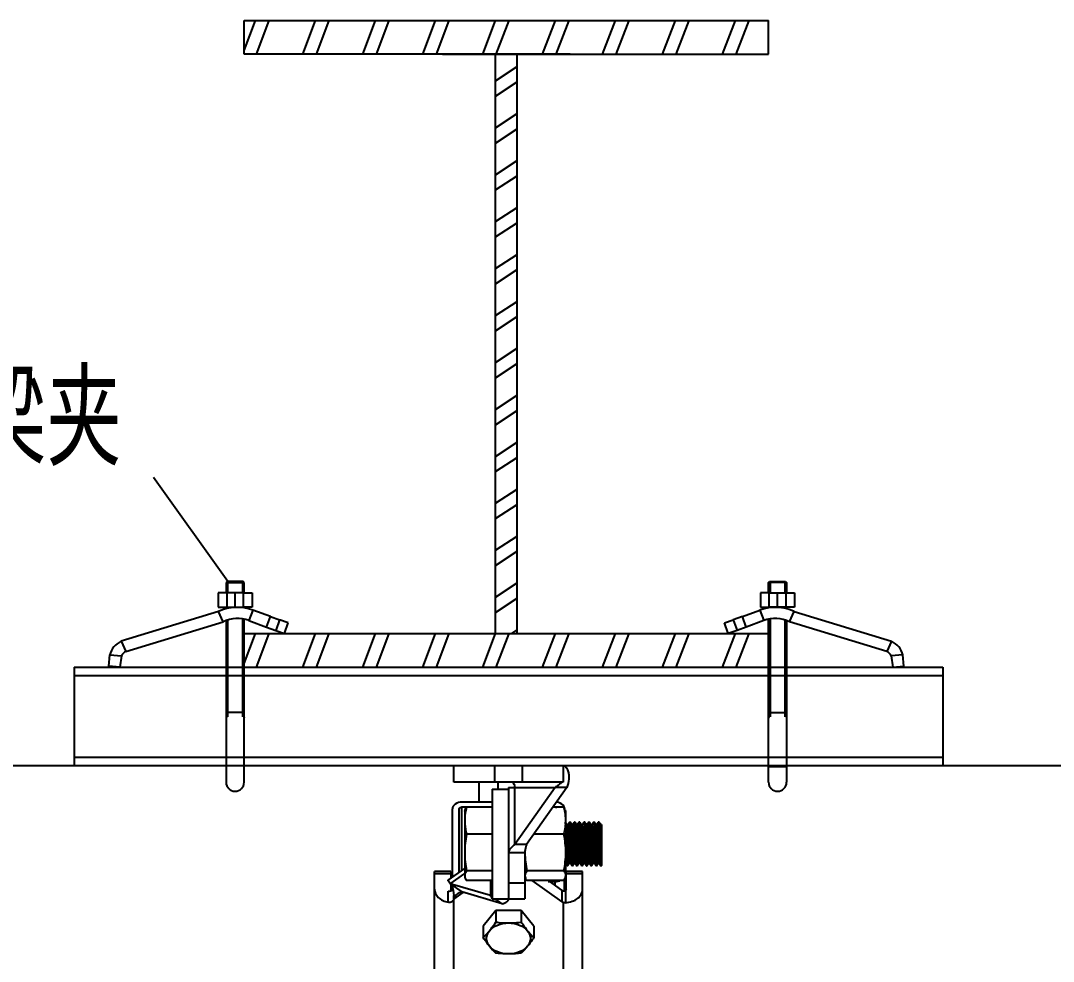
# Model space of a CAD drawing. Extents: x 27938 to 1507990, y 110129 to 923079.
# Drawn here: x 663901 to 668279, y 345770 to 349758 of the extents above; entities that cross this region are included whole.
import ezdxf

# ---------------------------------------------------------------- set-up
doc = ezdxf.new("R2010")
doc.units = 0
doc.header["$LTSCALE"] = 1000
doc.header["$MEASUREMENT"] = 0
for name, color, linetype in [('BZ', 2, 'Continuous'), ('W_DIM', 4, 'Continuous'), ('walraven', 7, 'Continuous')]:
    doc.layers.add(name, color=color, linetype=linetype)
doc.styles.get("Standard").update_dxf_attribs({"font": 'gbenor.shx', "bigfont": 'gbcbig.shx'})
doc.styles.add('wwp100', font='txt.shx', dxfattribs={"width": 0.7, "height": 400, "bigfont": 'hztxt.shx'})
doc.dimstyles.get("Standard").update_dxf_attribs({"dimtxt": 0.18, "dimasz": 0.18, "dimexe": 0.18, "dimexo": 0.0625, "dimgap": 0.09, "dimtad": 0, "dimtih": 1, "dimtoh": 1, "dimdec": 4, "dimzin": 0, "dimdsep": 46, "dimtxsty": 'Standard', "dimcen": 0.09, "dimadec": 0, "dimazin": 0, "dimtfac": 1, "dimtdec": 4, "dimtofl": 0, "dimtmove": 0, "dimatfit": 3, "dimfxl": 1, "dimtolj": 1, "dimtzin": 0, "dimarcsym": 0})

msp = doc.modelspace()

# ---------------------------------------------------------------- linework, layer by layer
for p, q in [((664848.1, 349631.2), (664896.9, 349758)), ((664848.1, 349758), (667071.2, 349758)), ((664848.1, 349615.4), (664848.1, 349758)), ((664899.9, 349615.4), (664954.8, 349758)), ((665096.4, 349615.4), (665151.2, 349758)), ((665154.3, 349615.4), (665209.1, 349758)), ((665350.7, 349615.4), (665405.5, 349758)), ((665408.6, 349615.4), (665463.4, 349758)), ((665605, 349615.4), (665659.8, 349758)), ((665662.9, 349615.4), (665717.7, 349758)), ((665859.3, 349615.4), (665914.1, 349758)), ((665917.2, 349615.4), (665972, 349758)), ((666113.6, 349615.4), (666168.4, 349758)), ((666171.5, 349615.4), (666226.3, 349758)), ((666367.9, 349615.4), (666422.7, 349758)), ((666425.8, 349615.4), (666480.6, 349758)), ((666622.2, 349615.4), (666677, 349758)), ((666680.1, 349615.4), (666734.9, 349758)), ((666876.5, 349615.4), (666931.3, 349758)), ((666934.4, 349615.4), (666989.2, 349758)), ((667071.2, 349615.4), (667071.2, 349758)), ((665914.1, 347159.5), (665914.1, 349615.4)), ((666005.3, 347159.5), (666005.3, 349615.4)), ((665914.1, 349502.8), (666005.3, 349563)), ((665914.1, 349438.2), (666005.3, 349498.4)), ((665914.1, 349303.8), (666005.3, 349364)), ((665914.1, 349239.2), (666005.3, 349299.3)), ((665914.1, 349104.8), (666005.3, 349164.9)), ((665914.1, 349040.1), (666005.3, 349100.3)), ((665914.1, 348905.7), (666005.3, 348965.9)), ((665914.1, 348841.1), (666005.3, 348901.3)), ((665914.1, 348706.7), (666005.3, 348766.9)), ((665914.1, 348642.1), (666005.3, 348702.3)), ((665914.1, 348507.7), (666005.3, 348567.9)), ((665914.1, 348443.1), (666005.3, 348503.2)), ((665914.1, 348308.7), (666005.3, 348368.8)), ((665914.1, 348244), (666005.3, 348304.2)), ((665914.1, 348109.6), (666005.3, 348169.8)), ((665914.1, 348045), (666005.3, 348105.2)), ((665914.1, 347910.6), (666005.3, 347970.8)), ((665914.1, 347846), (666005.3, 347906.2)), ((665914.1, 347711.6), (666005.3, 347771.8)), ((665914.1, 347647), (666005.3, 347707.1)), ((665914.1, 347512.6), (666005.3, 347572.7)), ((665914.1, 347447.9), (666005.3, 347508.1)), ((665914.1, 347313.5), (666005.3, 347373.7)), ((665914.1, 347248.9), (666005.3, 347309.1)), ((664848.1, 347159.5), (667071.2, 347159.5)), ((664848.1, 347032.8), (664896.9, 347159.5)), ((664899.9, 347017), (664954.8, 347159.5)), ((665096.4, 347017), (665151.2, 347159.5)), ((665154.3, 347017), (665209.1, 347159.5)), ((665350.7, 347017), (665405.5, 347159.5)), ((665408.6, 347017), (665463.4, 347159.5)), ((665605, 347017), (665659.8, 347159.5)), ((665662.9, 347017), (665717.7, 347159.5)), ((665859.3, 347017), (665914.1, 347159.5)), ((665917.2, 347017), (665972, 347159.5)), ((665982.3, 347159.5), (666005.3, 347174.7)), ((666113.6, 347017), (666168.4, 347159.5)), ((666171.5, 347017), (666226.3, 347159.5)), ((666367.9, 347017), (666422.7, 347159.5)), ((666425.8, 347017), (666480.6, 347159.5)), ((666622.2, 347017), (666677, 347159.5)), ((666680.1, 347017), (666734.9, 347159.5)), ((666876.5, 347017), (666931.3, 347159.5)), ((666934.4, 347017), (666989.2, 347159.5))]:
    msp.add_line(p, q)
at = {"linetype": 'Continuous'}
for p, q in [((664127.9, 347017), (667809.8, 347017)), ((664127.9, 346981.4), (667809.8, 346981.4)), ((664127.9, 346635.2), (667809.8, 346635.2)), ((664127.9, 346599.6), (667809.8, 346599.6)), ((665736.5, 346529.9), (665736.5, 346599.6)), ((665736.5, 346599.6), (666201.2, 346599.6)), ((665910.8, 346529.9), (665910.8, 346599.6)), ((666026.9, 346599.6), (666026.9, 346529.9)), ((666201.2, 346599.6), (666201.2, 346529.9)), ((666201.2, 346529.9), (665736.5, 346529.9)), ((665842.7, 346529.9), (665842.7, 346444.7)), ((665899.1, 346499.5), (665899.1, 346034.8)), ((665899.1, 346499.5), (665968.8, 346499.5)), ((665923.2, 346529.9), (665923.2, 346499.5)), ((665968.8, 346506.7), (665968.8, 346034.8)), ((665968.8, 346506.7), (666167.2, 346506.7)), ((666167.2, 346506.7), (665996.1, 346264.7)), ((665996.1, 346264.7), (665996.1, 346506.7)), ((666216.4, 346506.7), (666045.3, 346264.7)), ((666216.4, 346506.7), (666167.2, 346506.7)), ((665730.7, 346126.1), (665730.7, 346416)), ((665759.7, 346146.7), (665759.7, 346416)), ((665899.1, 346444.7), (665771.3, 346444.7)), ((665771.3, 346154.9), (665771.3, 346424.2)), ((665771.3, 346424.2), (665899.1, 346424.2)), ((665783, 346406.6), (665784.8, 346411.7)), ((665783, 346406.6), (665783, 346127.8)), ((665899.1, 346422.6), (665790.8, 346422.6)), ((666202.6, 346422.6), (666157, 346422.6)), ((666158.1, 346424.2), (666166.3, 346424.2)), ((666166.3, 346422.6), (666166.3, 346424.2)), ((666208.6, 346411.7), (666210.5, 346406.6)), ((666210.5, 346406.6), (666210.5, 346127.8)), ((666216.4, 346349.1), (666210.5, 346359.4)), ((666216.5, 346348.9), (666216.4, 346349.1)), ((666221.4, 346349.1), (666216.4, 346349.1)), ((666216.7, 346348.5), (666216.5, 346348.9)), ((666227.6, 346359.9), (666221.3, 346349.1)), ((666227.6, 346359.9), (666227.8, 346360.1)), ((666230.3, 346360.1), (666227.8, 346360.1)), ((666230.5, 346359.9), (666230.3, 346360.1)), ((666236.7, 346349.1), (666230.5, 346359.9)), ((666236.9, 346348.9), (666236.7, 346349.1)), ((666241.7, 346349.1), (666236.7, 346349.1)), ((666247.9, 346359.9), (666241.6, 346349.1)), ((666247.9, 346359.9), (666248.1, 346360.1)), ((666250.6, 346360.1), (666248.1, 346360.1)), ((666250.8, 346359.9), (666250.6, 346360.1)), ((666257.1, 346349.1), (666250.8, 346359.9)), ((666257.2, 346348.9), (666257.1, 346349.1)), ((666262, 346349.1), (666257.1, 346349.1)), ((666268.2, 346359.9), (666262, 346349.1)), ((666268.2, 346359.9), (666268.4, 346360.1)), ((666271, 346360.1), (666268.4, 346360.1)), ((666271.1, 346359.9), (666271, 346360.1)), ((666277.4, 346349.1), (666271.1, 346359.9)), ((666277.5, 346348.9), (666277.4, 346349.1)), ((666282.4, 346349.1), (666277.4, 346349.1)), ((666277.6, 346348.7), (666277.5, 346348.9)), ((666288.6, 346359.9), (666282.3, 346349.1)), ((666288.6, 346359.9), (666288.7, 346360.1)), ((666291.3, 346360.1), (666288.7, 346360.1)), ((666291.5, 346359.9), (666291.3, 346360.1)), ((666297.7, 346349.1), (666291.5, 346359.9)), ((666297.8, 346348.9), (666297.7, 346349.1)), ((666302.7, 346349.1), (666297.7, 346349.1)), ((666308.9, 346359.9), (666302.6, 346349.1)), ((666308.9, 346359.9), (666309.1, 346360.1)), ((666311.6, 346360.1), (666309.1, 346360.1)), ((666311.8, 346359.9), (666311.6, 346360.1)), ((666318.1, 346349.1), (666311.8, 346359.9)), ((666318.2, 346348.9), (666318.1, 346349.1)), ((666323, 346349.1), (666318.1, 346349.1)), ((666329.2, 346359.9), (666322.9, 346349.1)), ((666329.2, 346359.9), (666329.4, 346360.1)), ((666331.9, 346360.1), (666329.4, 346360.1)), ((666332.1, 346359.9), (666331.9, 346360.1)), ((666338.4, 346349.1), (666332.1, 346359.9)), ((666338.5, 346348.9), (666338.4, 346349.1)), ((666343.4, 346349.1), (666338.4, 346349.1)), ((666349.5, 346359.9), (666343.3, 346349.1)), ((666349.7, 346360.1), (666349.5, 346359.9)), ((666352.3, 346360.1), (666349.7, 346360.1)), ((666352.3, 346360.1), (666352.5, 346359.9)), ((666358.7, 346349.1), (666352.5, 346359.9)), ((666352.5, 346359.9), (666352.5, 346359.8)), ((666358.8, 346348.9), (666358.7, 346349.1)), ((666363.7, 346349.1), (666358.7, 346349.1)), ((666363.8, 346349.4), (666363.6, 346349.1)), ((666363.8, 346349), (666363.7, 346349.1)), ((666363.8, 346349.4), (666363.8, 346176.4)), ((665899.1, 346308.8), (665790.8, 346308.8)), ((666202.6, 346308.8), (666076.5, 346308.8)), ((666045.3, 346264.7), (665996.1, 346264.7)), ((666038.5, 346229), (665968.8, 346229)), ((666038.5, 346229), (666038.5, 346034.8)), ((666333, 346185.5), (666332.4, 346188)), ((665655.2, 345582.3), (665655.2, 346151)), ((665724.9, 346151), (665655.2, 346151)), ((665713.5, 346114), (665783, 346163.1)), ((665724.9, 346151), (665724.9, 346122)), ((665899.1, 346153.3), (665790.8, 346153.3)), ((666202.6, 346153.3), (666046.4, 346153.3)), ((666210.5, 346185.3), (666211.1, 346185.3)), ((666211, 346185.5), (666211.1, 346185.3)), ((666211.1, 346185.3), (666217.4, 346174.4)), ((666212.8, 346075.1), (666212.8, 346151)), ((666282.5, 346151), (666212.8, 346151)), ((666217.4, 346174.4), (666217.6, 346174.2)), ((666220.1, 346174.2), (666217.6, 346174.2)), ((666220.3, 346174.4), (666220.1, 346174.2)), ((666220.3, 346174.4), (666226.6, 346185.2)), ((666226.5, 346185.3), (666231.4, 346185.3)), ((666231.3, 346185.5), (666231.2, 346185.7)), ((666231.3, 346185.5), (666231.4, 346185.3)), ((666231.4, 346185.3), (666237.7, 346174.4)), ((666237.7, 346174.4), (666237.9, 346174.2)), ((666240.5, 346174.2), (666237.9, 346174.2)), ((666240.7, 346174.4), (666240.5, 346174.2)), ((666240.7, 346174.4), (666246.9, 346185.2)), ((666246.8, 346185.3), (666251.8, 346185.3)), ((666251.7, 346185.5), (666251.8, 346185.3)), ((666251.8, 346185.3), (666258.1, 346174.4)), ((666258.1, 346174.4), (666258.3, 346174.2)), ((666260.8, 346174.2), (666258.3, 346174.2)), ((666261, 346174.4), (666260.8, 346174.2)), ((666261, 346174.4), (666267.2, 346185.2)), ((666267.1, 346185.3), (666272.1, 346185.3)), ((666272, 346185.5), (666272.1, 346185.3)), ((666272.1, 346185.3), (666278.4, 346174.4)), ((666278.4, 346174.4), (666278.6, 346174.2)), ((666281.1, 346174.2), (666278.6, 346174.2)), ((666281.3, 346174.4), (666281.1, 346174.2)), ((666281.3, 346174.4), (666287.5, 346185.2)), ((666282.5, 345582.3), (666282.5, 346151)), ((666287.5, 346185.3), (666292.4, 346185.3)), ((666292.3, 346185.5), (666292.4, 346185.3)), ((666292.4, 346185.3), (666298.7, 346174.4)), ((666298.7, 346174.4), (666298.9, 346174.2)), ((666301.4, 346174.2), (666298.9, 346174.2)), ((666301.6, 346174.4), (666301.4, 346174.2)), ((666301.6, 346174.4), (666307.9, 346185.2)), ((666307.8, 346185.3), (666312.8, 346185.3)), ((666312.6, 346185.5), (666312.8, 346185.3)), ((666312.8, 346185.3), (666319, 346174.4)), ((666319, 346174.4), (666319.2, 346174.2)), ((666321.8, 346174.2), (666319.2, 346174.2)), ((666322, 346174.4), (666321.8, 346174.2)), ((666322, 346174.4), (666328.2, 346185.2)), ((666328.1, 346185.3), (666333.1, 346185.3)), ((666333, 346185.5), (666333.1, 346185.3)), ((666333.1, 346185.3), (666339.4, 346174.4)), ((666339.4, 346174.4), (666339.6, 346174.2)), ((666342.1, 346174.2), (666339.6, 346174.2)), ((666342.3, 346174.4), (666342.1, 346174.2)), ((666342.3, 346174.4), (666348.5, 346185.2)), ((666348.4, 346185.3), (666353.4, 346185.3)), ((666353.3, 346185.5), (666353.4, 346185.3)), ((666353.4, 346185.3), (666359.7, 346174.4)), ((666362.4, 346174.2), (666359.9, 346174.2)), ((666362.4, 346174.2), (666362.6, 346174.4)), ((666362.6, 346174.4), (666363.8, 346176.4)), ((665724.9, 346140.8), (665655.2, 346140.8)), ((665721.2, 346098.6), (665783, 346142.2)), ((665721.2, 346098.6), (665770.5, 346063.7)), ((665892.3, 346048.4), (665721.2, 346098.6)), ((665783, 346127.8), (665784.8, 346122.6)), ((665899.1, 346111.7), (665790.8, 346111.7)), ((665892.3, 346111.7), (665892.3, 346048.4)), ((665968.8, 346102.9), (666038.5, 346102.9)), ((666038.5, 346127.8), (666040.4, 346122.6)), ((666202.6, 346111.7), (666046.4, 346111.7)), ((666068.1, 346111.7), (666194.3, 346022.4)), ((666137.3, 346108), (666166.3, 346108)), ((666194.3, 346071.7), (666137.8, 346111.7)), ((666166.3, 346091.5), (666166.3, 346108)), ((666206.9, 346068.4), (666206.9, 346119)), ((666208.6, 346122.6), (666210.5, 346127.8)), ((666282.5, 346140.8), (666212.8, 346140.8)), ((665713.3, 346020), (665713.3, 346066.9)), ((665724.9, 346096), (665724.9, 346075.1)), ((665730.7, 346072.6), (665730.7, 346082.8)), ((665730.7, 346082.6), (665733.9, 346071.1)), ((665736.5, 346032.9), (665777.3, 346061.7)), ((665941.6, 346013.6), (665770.5, 346063.7)), ((666194.3, 346071.7), (666194.3, 346022.4)), ((666210.8, 346070.5), (666210.8, 346018)), ((665736.5, 345524.8), (665736.5, 346048.6)), ((665899.1, 346034.8), (666038.5, 346034.8)), ((665941.6, 346013.6), (665911.6, 346034.8)), ((666201.1, 346019.1), (666201.1, 345524.8)), ((665915.2, 345984.8), (665861.5, 345919.1)), ((665915.2, 345984.8), (665915.2, 345935.9)), ((666022.5, 345984.8), (665915.2, 345984.8)), ((666022.5, 345984.8), (666022.5, 345935.9)), ((666076.1, 345919.1), (666022.5, 345984.8)), ((665861.5, 345919.1), (665861.5, 345870.2)), ((666076.1, 345919.1), (666076.1, 345870.2))]:
    msp.add_line(p, q, dxfattribs=at)
at = {"color": 7}
for p, q in [((664127.9, 347017), (664127.9, 346599.6)), ((664848.1, 347017), (667071.2, 347017)), ((667809.8, 347017), (667809.8, 346599.6))]:
    msp.add_line(p, q, dxfattribs=at)
at = {"linetype": 'Continuous'}
for points in [[(665725.5, 346095.6), (665727.2, 346091.9), (665730.7, 346082.6)], [(665733.9, 346071.1), (665736, 346058), (665736.5, 346048.6)]]:
    msp.add_lwpolyline(points, dxfattribs=at)
for centre, radius, start, end in [((666184.8, 346415.6), 22.2, 17.8947, 22.1691), ((665808.1, 346163.4), 108.4, 215.5714, 216.7651), ((665715.3, 346092.8), 25.6, 292.244, 297.8329), ((665716, 346091.4), 24, 297.8753, 299.7704), ((665628.9, 346111.1), 334.9, 313.9914, 320.7735), ((666147.8, 346045.4), 334.9, 219.2265, 226.0086)]:
    msp.add_arc(centre, radius, start, end, dxfattribs=at)
for points, knots in [([(666201.2, 346599.6), (666212.7, 346599.6), (666222.4, 346578.3), (666224.6, 346557.9), (666224.3, 346535.3), (666220.4, 346518.1), (666216.4, 346506.7)], [0, 0, 0, 0, 0.34128, 0.481725, 0.640517, 1, 1, 1, 1]), ([(665996.1, 346506.7), (665996.1, 346512.4), (665993.9, 346523), (665984.1, 346529.9), (665979.6, 346529.9)], [0, 0, 0, 0, 0.55976, 1, 1, 1, 1]), ([(666182.1, 346518.5), (666181, 346517.6), (666176.1, 346513.5), (666171.1, 346509.5), (666167.2, 346506.7)], [0, 0, 0, 0, 0.226541, 1, 1, 1, 1]), ([(666201.2, 346529.9), (666198.2, 346529.9), (666191, 346526.4), (666185.5, 346521.4), (666182.1, 346518.5)], [0, 0, 0, 0, 0.400704, 1, 1, 1, 1]), ([(665771.3, 346444.7), (665761.4, 346444.7), (665742.8, 346440.9), (665730.7, 346423.8), (665730.7, 346416)], [0, 0, 0, 0, 0.559767, 1, 1, 1, 1]), ([(665790.8, 346422.6), (665789.6, 346418), (665785.3, 346399.3), (665783, 346380.1), (665783, 346365.7)], [0, 0, 0, 0, 0.252048, 1, 1, 1, 1]), ([(665784.8, 346411.5), (665785.1, 346412.4), (665786.8, 346416.4), (665789, 346420), (665790.8, 346422.6)], [0, 0, 0, 0, 0.238306, 1, 1, 1, 1]), ([(666205.4, 346423.9), (666204.2, 346426.7), (666196.8, 346438), (666182.7, 346443.3), (666172.4, 346444.4)], [0, 0, 0, 0, 0.221061, 1, 1, 1, 1]), ([(666208.7, 346411.5), (666208.3, 346412.4), (666206.7, 346416.4), (666204.5, 346420), (666202.6, 346422.6)], [0, 0, 0, 0, 0.238306, 1, 1, 1, 1]), ([(666202.6, 346422.6), (666205, 346413.3), (666209, 346394.5), (666210.5, 346375.3), (666210.5, 346365.7)], [0, 0, 0, 0, 0.502209, 1, 1, 1, 1]), ([(666206.9, 346416), (666206.9, 346417.1), (666206.8, 346419.2), (666206.3, 346421.4), (666205.9, 346422.4)], [0, 0, 0, 0, 0.496614, 1, 1, 1, 1]), ([(665783, 346365.7), (665783, 346361), (665783.7, 346341.8), (665787.2, 346322.8), (665790.8, 346308.8)], [0, 0, 0, 0, 0.248826, 1, 1, 1, 1]), ([(666210.5, 346365.7), (666210.5, 346356.2), (666209, 346337), (666205, 346318.2), (666202.6, 346308.8)], [0, 0, 0, 0, 0.497791, 1, 1, 1, 1]), ([(666217.6, 346201.5), (666216.9, 346216.2), (666216, 346239.4), (666214.9, 346271), (666214.1, 346295.5), (666213.2, 346317.9), (666212.4, 346336.4), (666211.6, 346348.8), (666211, 346355.7), (666210.7, 346358.1), (666210.5, 346359.1)], [0, 0, 0, 0, 0.280313, 0.441626, 0.601058, 0.746568, 0.867171, 0.953784, 0.982215, 1, 1, 1, 1]), ([(666210.5, 346322.5), (666210.9, 346312.7), (666212.4, 346272.3), (666213.6, 346232), (666215.1, 346201.5)], [0, 0, 0, 0, 0.243471, 1, 1, 1, 1]), ([(666226.5, 346185.3), (666226.3, 346185.3), (666226, 346185.9), (666225.8, 346186.9), (666225.5, 346188.8), (666225.2, 346191.3), (666224.9, 346194.5), (666224.5, 346200), (666224, 346208.3), (666223.4, 346219.8), (666222.8, 346233), (666222.2, 346247.4), (666221.6, 346262.5), (666221, 346277.7), (666220.4, 346292.6), (666219.8, 346306.6), (666219.2, 346319.2), (666218.6, 346329.9), (666218, 346338.4), (666217.4, 346344.3), (666217, 346347.5), (666216.7, 346348.5)], [0, 0, 0, 0, 0.002911, 0.009851, 0.021077, 0.036552, 0.056152, 0.079719, 0.137881, 0.208992, 0.29053, 0.379595, 0.473019, 0.567477, 0.659607, 0.74613, 0.82397, 0.89036, 0.94295, 0.979899, 1, 1, 1, 1]), ([(666231.2, 346185.7), (666230.9, 346186.6), (666230.5, 346189.7), (666229.9, 346195.4), (666229.3, 346203.8), (666228.7, 346214.4), (666228.1, 346227), (666227.5, 346241), (666226.9, 346255.9), (666226.3, 346271.2), (666225.7, 346286.4), (666225.1, 346300.9), (666224.5, 346314.2), (666223.9, 346325.8), (666223.4, 346334.2), (666223, 346339.8), (666222.7, 346343), (666222.4, 346345.5), (666222.1, 346347.4), (666221.8, 346348.4), (666221.6, 346349.1), (666221.4, 346349.1)], [0, 0, 0, 0, 0.018814, 0.054691, 0.106467, 0.172314, 0.249877, 0.336373, 0.428694, 0.52352, 0.617441, 0.707082, 0.789219, 0.860904, 0.919566, 0.943342, 0.96312, 0.978736, 0.990065, 0.997067, 1, 1, 1, 1]), ([(666227.8, 346360.1), (666227.9, 346360.1), (666228.1, 346359.7), (666228.3, 346359), (666228.5, 346357.7), (666228.9, 346355), (666229.3, 346350.6), (666229.7, 346343.9), (666230.2, 346335.5), (666230.6, 346325.7), (666231.1, 346314.6), (666231.8, 346298), (666232.5, 346276), (666233.5, 346249.6), (666234.4, 346224.6), (666235, 346208.8), (666235.4, 346201.5)], [0, 0, 0, 0, 0.00218, 0.007156, 0.015174, 0.026244, 0.057342, 0.099842, 0.152844, 0.215209, 0.285592, 0.362474, 0.528996, 0.700446, 0.862075, 1, 1, 1, 1]), ([(666237.9, 346201.5), (666237.6, 346208.5), (666236.9, 346223.9), (666236, 346248.2), (666235.1, 346274), (666234.3, 346299.2), (666233.5, 346318.9), (666232.8, 346332.9), (666232.4, 346341.5), (666231.9, 346348.5), (666231.5, 346354), (666231, 346357.5), (666230.8, 346359.4), (666230.5, 346359.9)], [0, 0, 0, 0, 0.134252, 0.291372, 0.458537, 0.622096, 0.768683, 0.831794, 0.886343, 0.931217, 0.965509, 0.98855, 1, 1, 1, 1]), ([(666246.8, 346185.3), (666246.6, 346185.3), (666246.4, 346185.9), (666246.1, 346187), (666245.8, 346188.9), (666245.5, 346191.5), (666245.2, 346194.8), (666244.8, 346200.4), (666244.3, 346209), (666243.7, 346220.8), (666243, 346234.3), (666242.4, 346249), (666241.8, 346264.4), (666241.2, 346279.9), (666240.6, 346294.9), (666240, 346308.9), (666239.4, 346321.3), (666238.8, 346331.8), (666238.2, 346339.9), (666237.7, 346345), (666237.2, 346347.7), (666237, 346348.6), (666236.9, 346348.9)], [0, 0, 0, 0, 0.002979, 0.01011, 0.021658, 0.037569, 0.057721, 0.081935, 0.141647, 0.214533, 0.297928, 0.388772, 0.483731, 0.57932, 0.672029, 0.758454, 0.835426, 0.900125, 0.95019, 0.983823, 0.99411, 1, 1, 1, 1]), ([(666251.7, 346185.5), (666251.5, 346185.7), (666251.3, 346186.6), (666250.8, 346189.3), (666250.3, 346194.4), (666249.7, 346202.5), (666249.1, 346213), (666248.5, 346225.4), (666247.9, 346239.4), (666247.3, 346254.4), (666246.7, 346269.9), (666246.1, 346285.3), (666245.5, 346300), (666244.9, 346313.5), (666244.3, 346325.3), (666243.7, 346333.9), (666243.3, 346339.6), (666243, 346342.9), (666242.7, 346345.4), (666242.4, 346347.4), (666242.2, 346348.4), (666241.9, 346349.1), (666241.7, 346349.1)], [0, 0, 0, 0, 0.005873, 0.016149, 0.049758, 0.099805, 0.164491, 0.241456, 0.327881, 0.420594, 0.516191, 0.611162, 0.702019, 0.785427, 0.858327, 0.918049, 0.942268, 0.962424, 0.978339, 0.989888, 0.997021, 1, 1, 1, 1]), ([(666248.1, 346360.1), (666248.2, 346360.1), (666248.4, 346359.7), (666248.6, 346359), (666248.8, 346357.7), (666249.2, 346355.1), (666249.6, 346350.6), (666250, 346343.9), (666250.5, 346335.5), (666251, 346325.7), (666251.4, 346314.6), (666252.1, 346298), (666252.9, 346276), (666253.8, 346249.6), (666254.7, 346224.6), (666255.4, 346208.8), (666255.7, 346201.5)], [0, 0, 0, 0, 0.002174, 0.007143, 0.015154, 0.026218, 0.057307, 0.099799, 0.152794, 0.215155, 0.285537, 0.362422, 0.52895, 0.70041, 0.86206, 1, 1, 1, 1]), ([(666258.2, 346201.5), (666257.9, 346208.5), (666257.3, 346223.9), (666256.4, 346248.2), (666255.5, 346274), (666254.6, 346299.2), (666253.8, 346318.9), (666253.2, 346332.9), (666252.7, 346341.5), (666252.3, 346348.5), (666251.9, 346354), (666251.4, 346357.5), (666251.1, 346359.4), (666250.8, 346359.9)], [0, 0, 0, 0, 0.134248, 0.291362, 0.458527, 0.622086, 0.768676, 0.831791, 0.886342, 0.931217, 0.965509, 0.988549, 1, 1, 1, 1]), ([(666267.1, 346185.3), (666267, 346185.3), (666266.7, 346185.9), (666266.5, 346187), (666266.1, 346188.9), (666265.9, 346191.5), (666265.5, 346194.8), (666265.1, 346200.4), (666264.6, 346209), (666264, 346220.8), (666263.4, 346234.3), (666262.8, 346249), (666262.2, 346264.4), (666261.5, 346279.9), (666260.9, 346294.9), (666260.3, 346308.9), (666259.7, 346321.3), (666259.1, 346331.8), (666258.5, 346339.9), (666258, 346345), (666257.6, 346347.7), (666257.3, 346348.6), (666257.2, 346348.9)], [0, 0, 0, 0, 0.002978, 0.01011, 0.021657, 0.037569, 0.057721, 0.081935, 0.141646, 0.214533, 0.297927, 0.388772, 0.483732, 0.579321, 0.67203, 0.758455, 0.835427, 0.900125, 0.95019, 0.983823, 0.994113, 1, 1, 1, 1]), ([(666272, 346185.5), (666271.8, 346185.7), (666271.6, 346186.6), (666271.1, 346189.3), (666270.6, 346194.4), (666270, 346202.5), (666269.5, 346213), (666268.8, 346225.4), (666268.2, 346239.4), (666267.6, 346254.4), (666267, 346269.9), (666266.4, 346285.3), (666265.8, 346300), (666265.2, 346313.5), (666264.6, 346325.3), (666264.1, 346333.9), (666263.6, 346339.6), (666263.3, 346342.9), (666263, 346345.4), (666262.7, 346347.4), (666262.5, 346348.4), (666262.2, 346349.1), (666262, 346349.1)], [0, 0, 0, 0, 0.005876, 0.016149, 0.049759, 0.099805, 0.164492, 0.241457, 0.327882, 0.420595, 0.516191, 0.611162, 0.702019, 0.785427, 0.858326, 0.918049, 0.942268, 0.962424, 0.978338, 0.989888, 0.99702, 1, 1, 1, 1]), ([(666268.4, 346360.1), (666268.5, 346360.1), (666268.8, 346359.7), (666268.9, 346359), (666269.2, 346357.7), (666269.5, 346355.1), (666269.9, 346350.6), (666270.4, 346343.9), (666270.8, 346335.5), (666271.3, 346325.7), (666271.8, 346314.6), (666272.4, 346298), (666273.2, 346276), (666274.1, 346249.6), (666275, 346224.6), (666275.7, 346208.8), (666276, 346201.5)], [0, 0, 0, 0, 0.002175, 0.007145, 0.015158, 0.026223, 0.057313, 0.099807, 0.152805, 0.215171, 0.285555, 0.36244, 0.528965, 0.700426, 0.862068, 1, 1, 1, 1]), ([(666278.6, 346201.5), (666278.2, 346208.5), (666277.6, 346223.9), (666276.7, 346248.2), (666275.8, 346274), (666274.9, 346299.2), (666274.1, 346318.9), (666273.5, 346332.9), (666273.1, 346341.5), (666272.6, 346348.5), (666272.2, 346354), (666271.7, 346357.5), (666271.5, 346359.4), (666271.1, 346359.9)], [0, 0, 0, 0, 0.134249, 0.291369, 0.458531, 0.622086, 0.768675, 0.831789, 0.886339, 0.931214, 0.965507, 0.988549, 1, 1, 1, 1]), ([(666287.5, 346185.3), (666287.3, 346185.3), (666287, 346185.9), (666286.8, 346186.9), (666286.5, 346188.8), (666286.2, 346191.4), (666285.9, 346194.6), (666285.5, 346200.2), (666284.9, 346208.6), (666284.3, 346220.2), (666283.7, 346233.5), (666283.1, 346248.1), (666282.5, 346263.3), (666281.9, 346278.7), (666281.3, 346293.6), (666280.7, 346307.6), (666280.1, 346320.1), (666279.5, 346330.7), (666279, 346339.1), (666278.3, 346344.8), (666278, 346347.8), (666277.6, 346348.7)], [0, 0, 0, 0, 0.00294, 0.009963, 0.021326, 0.036989, 0.056826, 0.080671, 0.139499, 0.211374, 0.29371, 0.383542, 0.477628, 0.572576, 0.664959, 0.751445, 0.828916, 0.894583, 0.946089, 0.981611, 1, 1, 1, 1]), ([(666292.1, 346185.9), (666291.8, 346186.9), (666291.4, 346190.1), (666290.8, 346196.1), (666290.3, 346204.6), (666289.7, 346215.4), (666289.1, 346228), (666288.5, 346241.9), (666287.9, 346256.8), (666287.3, 346272.1), (666286.7, 346287.1), (666286.1, 346301.5), (666285.5, 346314.6), (666284.9, 346326.1), (666284.4, 346334.4), (666283.9, 346339.9), (666283.6, 346343.1), (666283.3, 346345.5), (666283, 346347.4), (666282.8, 346348.4), (666282.5, 346349.1), (666282.4, 346349.1)], [0, 0, 0, 0, 0.020522, 0.05782, 0.110674, 0.177241, 0.25517, 0.341702, 0.433769, 0.528107, 0.621369, 0.710247, 0.791589, 0.862513, 0.920514, 0.944012, 0.963555, 0.978984, 0.990176, 0.997096, 1, 1, 1, 1]), ([(666288.7, 346360.1), (666288.9, 346360.1), (666289.1, 346359.7), (666289.3, 346359), (666289.5, 346357.7), (666289.8, 346355), (666290.2, 346350.6), (666290.7, 346343.9), (666291.2, 346335.5), (666291.6, 346325.7), (666292.1, 346314.6), (666292.7, 346298), (666293.5, 346276), (666294.4, 346249.6), (666295.3, 346224.6), (666296, 346208.8), (666296.4, 346201.5)], [0, 0, 0, 0, 0.002179, 0.007154, 0.015171, 0.02624, 0.057337, 0.099835, 0.152836, 0.215199, 0.285581, 0.362463, 0.528986, 0.700438, 0.862072, 1, 1, 1, 1]), ([(666298.9, 346201.5), (666298.6, 346208.5), (666297.9, 346223.9), (666297, 346248.2), (666296.1, 346274), (666295.2, 346299.2), (666294.5, 346318.9), (666293.8, 346332.9), (666293.4, 346341.5), (666292.9, 346348.5), (666292.5, 346354), (666292, 346357.5), (666291.8, 346359.4), (666291.5, 346359.9)], [0, 0, 0, 0, 0.134251, 0.29137, 0.458536, 0.622096, 0.768683, 0.831794, 0.886344, 0.931218, 0.96551, 0.98855, 1, 1, 1, 1]), ([(666307.8, 346185.3), (666307.6, 346185.3), (666307.3, 346185.9), (666307.1, 346187), (666306.8, 346188.9), (666306.5, 346191.5), (666306.2, 346194.8), (666305.8, 346200.4), (666305.2, 346209), (666304.6, 346220.8), (666304, 346234.3), (666303.4, 346249), (666302.8, 346264.4), (666302.2, 346279.9), (666301.6, 346294.9), (666301, 346308.9), (666300.4, 346321.3), (666299.8, 346331.8), (666299.2, 346339.9), (666298.7, 346345), (666298.2, 346347.7), (666298, 346348.6), (666297.8, 346348.9)], [0, 0, 0, 0, 0.002979, 0.01011, 0.021658, 0.037569, 0.057721, 0.081935, 0.141647, 0.214533, 0.297928, 0.388772, 0.483732, 0.57932, 0.672029, 0.758455, 0.835426, 0.900125, 0.95019, 0.983823, 0.994111, 1, 1, 1, 1]), ([(666312.6, 346185.5), (666312.5, 346185.7), (666312.3, 346186.6), (666311.8, 346189.3), (666311.3, 346194.4), (666310.7, 346202.5), (666310.1, 346213), (666309.5, 346225.4), (666308.9, 346239.4), (666308.3, 346254.4), (666307.7, 346269.9), (666307.1, 346285.3), (666306.5, 346300), (666305.9, 346313.5), (666305.2, 346325.3), (666304.7, 346333.9), (666304.3, 346339.6), (666304, 346342.9), (666303.7, 346345.4), (666303.4, 346347.4), (666303.1, 346348.4), (666302.9, 346349.1), (666302.7, 346349.1)], [0, 0, 0, 0, 0.005874, 0.016149, 0.049759, 0.099805, 0.164491, 0.241457, 0.327881, 0.420594, 0.516191, 0.611162, 0.702019, 0.785427, 0.858327, 0.918049, 0.942268, 0.962424, 0.978338, 0.989888, 0.997021, 1, 1, 1, 1]), ([(666309.1, 346360.1), (666309.2, 346360.1), (666309.4, 346359.7), (666309.6, 346359), (666309.8, 346357.7), (666310.2, 346355.1), (666310.6, 346350.6), (666311, 346343.9), (666311.5, 346335.5), (666312, 346325.7), (666312.4, 346314.6), (666313.1, 346298), (666313.9, 346276), (666314.8, 346249.6), (666315.7, 346224.6), (666316.3, 346208.8), (666316.7, 346201.5)], [0, 0, 0, 0, 0.002173, 0.00714, 0.01515, 0.026213, 0.0573, 0.09979, 0.152784, 0.215145, 0.285528, 0.362414, 0.528942, 0.700406, 0.862059, 1, 1, 1, 1]), ([(666319.2, 346201.5), (666318.9, 346208.5), (666318.2, 346223.9), (666317.3, 346248.2), (666316.5, 346274), (666315.6, 346299.2), (666314.8, 346318.9), (666314.2, 346332.9), (666313.7, 346341.5), (666313.2, 346348.5), (666312.8, 346354), (666312.3, 346357.5), (666312.1, 346359.4), (666311.8, 346359.9)], [0, 0, 0, 0, 0.134247, 0.291362, 0.458526, 0.622082, 0.768672, 0.831787, 0.88634, 0.931215, 0.965508, 0.988549, 1, 1, 1, 1]), ([(666327.3, 346188), (666326.7, 346191.9), (666325.9, 346202.7), (666324.9, 346222.2), (666323.8, 346247.1), (666322.7, 346274.5), (666321.8, 346297.4), (666321.1, 346314.4), (666320.5, 346325.2), (666320, 346334.2), (666319.4, 346341.1), (666319, 346345.6), (666318.5, 346347.9), (666318.3, 346348.6), (666318.2, 346348.9)], [0, 0, 0, 0, 0.074943, 0.200842, 0.362373, 0.539776, 0.711331, 0.788253, 0.85604, 0.912609, 0.95623, 0.985597, 0.994677, 1, 1, 1, 1]), ([(666332.4, 346188), (666331.7, 346192.1), (666331, 346203.2), (666329.9, 346223.4), (666328.8, 346249.1), (666327.9, 346272.7), (666327.1, 346291.8), (666326.6, 346305.2), (666326, 346317.4), (666325.4, 346328), (666324.9, 346336.6), (666324.4, 346342.4), (666324, 346345.9), (666323.7, 346347.6), (666323.4, 346348.5), (666323.2, 346349.1), (666323, 346349.1)], [0, 0, 0, 0, 0.077318, 0.207666, 0.3744, 0.556123, 0.645307, 0.729501, 0.805982, 0.872279, 0.926255, 0.966184, 0.980475, 0.990844, 0.997262, 1, 1, 1, 1]), ([(666329.4, 346360.1), (666329.5, 346360.1), (666329.7, 346359.7), (666329.9, 346359), (666330.2, 346357.7), (666330.5, 346355.1), (666330.9, 346350.6), (666331.4, 346343.9), (666331.8, 346335.5), (666332.3, 346325.7), (666332.8, 346314.6), (666333.4, 346298), (666334.2, 346276), (666335.1, 346249.6), (666336, 346224.6), (666336.7, 346208.8), (666337, 346201.5)], [0, 0, 0, 0, 0.002177, 0.007149, 0.015163, 0.02623, 0.057323, 0.099818, 0.152818, 0.215183, 0.285568, 0.362452, 0.528976, 0.700434, 0.862071, 1, 1, 1, 1]), ([(666339.6, 346201.5), (666339.2, 346208.5), (666338.6, 346223.9), (666337.7, 346248.2), (666336.8, 346274), (666335.9, 346299.2), (666335.1, 346318.9), (666334.5, 346332.9), (666334, 346341.5), (666333.6, 346348.5), (666333.2, 346354), (666332.7, 346357.5), (666332.4, 346359.4), (666332.1, 346359.9)], [0, 0, 0, 0, 0.134252, 0.291372, 0.458534, 0.62209, 0.768678, 0.831791, 0.88634, 0.931215, 0.965508, 0.988549, 1, 1, 1, 1]), ([(666348.4, 346185.3), (666348.3, 346185.3), (666348, 346185.9), (666347.8, 346187), (666347.5, 346188.9), (666347.2, 346191.5), (666346.9, 346194.8), (666346.4, 346200.4), (666345.9, 346209), (666345.3, 346220.8), (666344.7, 346234.3), (666344.1, 346249), (666343.5, 346264.4), (666342.9, 346279.9), (666342.2, 346294.9), (666341.6, 346308.9), (666341, 346321.3), (666340.4, 346331.8), (666339.8, 346339.9), (666339.4, 346345), (666338.9, 346347.7), (666338.7, 346348.6), (666338.5, 346348.9)], [0, 0, 0, 0, 0.002979, 0.01011, 0.021658, 0.037569, 0.057721, 0.081935, 0.141647, 0.214533, 0.297928, 0.388772, 0.483731, 0.57932, 0.672029, 0.758454, 0.835426, 0.900125, 0.95019, 0.983823, 0.99411, 1, 1, 1, 1]), ([(666353.3, 346185.5), (666353.1, 346185.7), (666352.9, 346186.6), (666352.4, 346189.3), (666352, 346194.4), (666351.4, 346202.5), (666350.8, 346213), (666350.2, 346225.4), (666349.6, 346239.4), (666348.9, 346254.4), (666348.3, 346269.9), (666347.7, 346285.3), (666347.1, 346300), (666346.5, 346313.5), (666345.9, 346325.3), (666345.4, 346333.9), (666344.9, 346339.6), (666344.6, 346342.9), (666344.3, 346345.4), (666344, 346347.4), (666343.8, 346348.4), (666343.5, 346349.1), (666343.4, 346349.1)], [0, 0, 0, 0, 0.005876, 0.016149, 0.049759, 0.099805, 0.164492, 0.241457, 0.327882, 0.420595, 0.516192, 0.611162, 0.702019, 0.785427, 0.858326, 0.918049, 0.942268, 0.962424, 0.978338, 0.989888, 0.99702, 1, 1, 1, 1]), ([(666359.7, 346174.4), (666359.5, 346174.7), (666359.3, 346175.6), (666359, 346177.5), (666358.7, 346180.1), (666358.3, 346185.2), (666357.8, 346193.4), (666357.2, 346205.3), (666356.5, 346219.4), (666355.9, 346235.3), (666355.3, 346252.3), (666354.7, 346269.9), (666354.1, 346287.4), (666353.5, 346304.2), (666352.9, 346319.6), (666352.3, 346333), (666351.8, 346342.8), (666351.3, 346349.3), (666351, 346353), (666350.7, 346355.9), (666350.4, 346358.2), (666350.2, 346359.3), (666349.9, 346360.1), (666349.7, 346360.1)], [0, 0, 0, 0, 0.005461, 0.015369, 0.029712, 0.048378, 0.097984, 0.162392, 0.239234, 0.32568, 0.418537, 0.514379, 0.609666, 0.700878, 0.784648, 0.857887, 0.917894, 0.942228, 0.962473, 0.978452, 0.990029, 0.997146, 1, 1, 1, 1]), ([(666352.5, 346359.8), (666352.7, 346359.4), (666352.9, 346358.3), (666353.4, 346355.1), (666353.9, 346349.2), (666354.5, 346339.9), (666355.1, 346327.9), (666355.7, 346313.7), (666356.3, 346297.8), (666356.9, 346280.8), (666357.5, 346263.3), (666358.1, 346246), (666358.7, 346229.4), (666359.3, 346214.2), (666359.9, 346200.9), (666360.4, 346191.3), (666360.9, 346184.9), (666361.2, 346181.2), (666361.5, 346178.3), (666361.8, 346176.1), (666362, 346175), (666362.3, 346174.2), (666362.4, 346174.2)], [0, 0, 0, 0, 0.006475, 0.017345, 0.052019, 0.102898, 0.168161, 0.245445, 0.331943, 0.424513, 0.519786, 0.6143, 0.704615, 0.787448, 0.85979, 0.919015, 0.943021, 0.962988, 0.978745, 0.990161, 0.99718, 1, 1, 1, 1]), ([(666363.8, 346264.7), (666363.4, 346275), (666362.8, 346290), (666362, 346309.1), (666361.4, 346321.5), (666360.8, 346331.9), (666360.2, 346340), (666359.7, 346345.1), (666359.2, 346347.7), (666359, 346348.6), (666358.8, 346348.9)], [0, 0, 0, 0, 0.365048, 0.532447, 0.681469, 0.806694, 0.90358, 0.968671, 0.988591, 1, 1, 1, 1]), ([(665996.1, 346264.7), (665992.1, 346261.9), (665980.2, 346253.1), (665968.8, 346239.3), (665968.8, 346229)], [0, 0, 0, 0, 0.32007, 1, 1, 1, 1]), ([(666045.3, 346264.7), (666044.3, 346261.7), (666040.5, 346250.2), (666038.5, 346238), (666038.5, 346229)], [0, 0, 0, 0, 0.257441, 1, 1, 1, 1]), ([(666211, 346185.5), (666210.9, 346185.6), (666210.7, 346186.3), (666210.6, 346187), (666210.5, 346187.6)], [0, 0, 0, 0, 0.15445, 1, 1, 1, 1]), ([(666215.1, 346201.5), (666215.2, 346197.9), (666215.6, 346191.5), (666216.1, 346184.1), (666216.5, 346179.6), (666216.8, 346177.2), (666217, 346175.5), (666217.2, 346174.7), (666217.4, 346174.4)], [0, 0, 0, 0, 0.396699, 0.701381, 0.816026, 0.904317, 0.965635, 1, 1, 1, 1]), ([(666220.1, 346174.2), (666219.9, 346174.2), (666219.7, 346175.1), (666219.4, 346176.2), (666219.1, 346178.5), (666218.8, 346181.6), (666218.5, 346185.5), (666218.1, 346192.2), (666217.8, 346197.6), (666217.6, 346201.5)], [0, 0, 0, 0, 0.020032, 0.070193, 0.151802, 0.264388, 0.406949, 0.578205, 1, 1, 1, 1]), ([(666235.4, 346201.5), (666235.6, 346197.9), (666235.9, 346191.5), (666236.4, 346184.1), (666236.8, 346179.6), (666237.1, 346177.2), (666237.4, 346175.5), (666237.6, 346174.7), (666237.7, 346174.4)], [0, 0, 0, 0, 0.396703, 0.701378, 0.816024, 0.904313, 0.965634, 1, 1, 1, 1]), ([(666240.5, 346174.2), (666240.3, 346174.2), (666240, 346175.1), (666239.8, 346176.2), (666239.5, 346178.5), (666239.2, 346181.6), (666238.8, 346185.5), (666238.4, 346192.2), (666238.1, 346197.6), (666237.9, 346201.5)], [0, 0, 0, 0, 0.019992, 0.070121, 0.15171, 0.264292, 0.406859, 0.578131, 1, 1, 1, 1]), ([(666255.7, 346201.5), (666255.9, 346197.9), (666256.2, 346191.5), (666256.7, 346184.1), (666257.1, 346179.6), (666257.4, 346177.2), (666257.7, 346175.5), (666257.9, 346174.7), (666258.1, 346174.4)], [0, 0, 0, 0, 0.396697, 0.701376, 0.816023, 0.904315, 0.965634, 1, 1, 1, 1]), ([(666260.8, 346174.2), (666260.6, 346174.2), (666260.4, 346175.1), (666260.1, 346176.2), (666259.8, 346178.6), (666259.5, 346181.6), (666259.2, 346185.5), (666258.7, 346192.2), (666258.4, 346197.6), (666258.2, 346201.5)], [0, 0, 0, 0, 0.020046, 0.070224, 0.151839, 0.264427, 0.406984, 0.57823, 1, 1, 1, 1]), ([(666276, 346201.5), (666276.2, 346197.9), (666276.6, 346191.5), (666277, 346184.1), (666277.5, 346179.6), (666277.7, 346177.2), (666278, 346175.5), (666278.2, 346174.7), (666278.4, 346174.4)], [0, 0, 0, 0, 0.3967, 0.70138, 0.816026, 0.904316, 0.965635, 1, 1, 1, 1]), ([(666281.1, 346174.2), (666280.9, 346174.2), (666280.7, 346175.1), (666280.4, 346176.2), (666280.1, 346178.5), (666279.8, 346181.6), (666279.5, 346185.5), (666279.1, 346192.2), (666278.8, 346197.6), (666278.6, 346201.5)], [0, 0, 0, 0, 0.020019, 0.070169, 0.151771, 0.264355, 0.406918, 0.57818, 1, 1, 1, 1]), ([(666296.4, 346201.5), (666296.5, 346197.9), (666296.9, 346191.5), (666297.4, 346184.1), (666297.8, 346179.6), (666298.1, 346177.2), (666298.4, 346175.5), (666298.6, 346174.7), (666298.7, 346174.4)], [0, 0, 0, 0, 0.396702, 0.701375, 0.816022, 0.904313, 0.965635, 1, 1, 1, 1]), ([(666301.4, 346174.2), (666301.3, 346174.2), (666301, 346175.1), (666300.7, 346176.2), (666300.4, 346178.5), (666300.1, 346181.6), (666299.8, 346185.5), (666299.4, 346192.2), (666299.1, 346197.6), (666298.9, 346201.5)], [0, 0, 0, 0, 0.020003, 0.070142, 0.151736, 0.26432, 0.406884, 0.578149, 1, 1, 1, 1]), ([(666316.7, 346201.5), (666316.9, 346197.9), (666317.2, 346191.5), (666317.7, 346184.1), (666318.1, 346179.6), (666318.4, 346177.2), (666318.7, 346175.5), (666318.9, 346174.7), (666319, 346174.4)], [0, 0, 0, 0, 0.396699, 0.701381, 0.816026, 0.904317, 0.965635, 1, 1, 1, 1]), ([(666320.9, 346177.3), (666320.5, 346180.4), (666319.9, 346188.4), (666319.5, 346196.5), (666319.2, 346201.5)], [0, 0, 0, 0, 0.384851, 1, 1, 1, 1]), ([(666328.1, 346185.3), (666327.8, 346185.3), (666327.6, 346186.6), (666327.4, 346187.3), (666327.3, 346188)], [0, 0, 0, 0, 0.278506, 1, 1, 1, 1]), ([(666337, 346201.5), (666337.3, 346196.5), (666337.7, 346188.4), (666338.3, 346180.4), (666338.7, 346177.3)], [0, 0, 0, 0, 0.615149, 1, 1, 1, 1]), ([(666342.1, 346174.2), (666341.9, 346174.2), (666341.7, 346175.1), (666341.4, 346176.2), (666341.1, 346178.5), (666340.8, 346181.6), (666340.5, 346185.5), (666340, 346192.2), (666339.7, 346197.6), (666339.6, 346201.5)], [0, 0, 0, 0, 0.020006, 0.070146, 0.151741, 0.264322, 0.406888, 0.578156, 1, 1, 1, 1]), ([(665790.8, 346153.3), (665788.6, 346150.1), (665784.7, 346143.6), (665783, 346136.1), (665783, 346132.5)], [0, 0, 0, 0, 0.526507, 1, 1, 1, 1]), ([(666046.4, 346153.3), (666044.1, 346150.1), (666040.2, 346143.6), (666038.5, 346136.1), (666038.5, 346132.5)], [0, 0, 0, 0, 0.526507, 1, 1, 1, 1]), ([(666202.6, 346153.3), (666204.9, 346150.1), (666208.8, 346143.6), (666210.5, 346136.1), (666210.5, 346132.5)], [0, 0, 0, 0, 0.526507, 1, 1, 1, 1]), ([(666321.8, 346174.2), (666321.7, 346174.2), (666321.5, 346174.5), (666321.2, 346175.5), (666321, 346176.5), (666320.9, 346177.3)], [0, 0, 0, 0, 0.088107, 0.278317, 1, 1, 1, 1]), ([(666338.7, 346177.3), (666338.8, 346176.7), (666339, 346175.7), (666339.2, 346174.7), (666339.4, 346174.4)], [0, 0, 0, 0, 0.645687, 1, 1, 1, 1]), ([(666359.9, 346174.2), (666359.9, 346174.2), (666359.8, 346174.3), (666359.7, 346174.4), (666359.7, 346174.4)], [0, 0, 0, 0, 0.399347, 1, 1, 1, 1]), ([(665719.9, 346100.4), (665717.8, 346103.4), (665715.1, 346107.5), (665713.3, 346111.9), (665713.2, 346113.7), (665713.5, 346114)], [0, 0, 0, 0, 0.718432, 0.910505, 1, 1, 1, 1]), ([(665783, 346132.5), (665783, 346130.1), (665783.5, 346126.8), (665784.5, 346123.6), (665784.8, 346122.8)], [0, 0, 0, 0, 0.743021, 1, 1, 1, 1]), ([(665784.8, 346122.8), (665785.1, 346121.9), (665786.8, 346118), (665789, 346114.3), (665790.8, 346111.7)], [0, 0, 0, 0, 0.238306, 1, 1, 1, 1]), ([(666038.5, 346132.5), (666038.5, 346131.7), (666038.7, 346128.4), (666039.5, 346125.2), (666040.3, 346122.8)], [0, 0, 0, 0, 0.24568, 1, 1, 1, 1]), ([(666040.3, 346122.8), (666040.7, 346121.9), (666042.3, 346118), (666044.5, 346114.3), (666046.4, 346111.7)], [0, 0, 0, 0, 0.238306, 1, 1, 1, 1]), ([(666208.7, 346122.8), (666208.3, 346121.9), (666206.7, 346118), (666204.5, 346114.3), (666202.6, 346111.7)], [0, 0, 0, 0, 0.238306, 1, 1, 1, 1]), ([(666210.5, 346132.5), (666210.5, 346131.7), (666210.3, 346128.4), (666209.5, 346125.2), (666208.7, 346122.8)], [0, 0, 0, 0, 0.24568, 1, 1, 1, 1]), ([(665655.2, 346075.1), (665655.2, 346068.9), (665658.3, 346055.9), (665671.1, 346039.3), (665690.1, 346026.7), (665705.3, 346021.7), (665713.3, 346020)], [0, 0, 0, 0, 0.215862, 0.450689, 0.713102, 1, 1, 1, 1]), ([(665736.5, 346032.9), (665737.7, 346035.5), (665742, 346044.4), (665748, 346053), (665753.8, 346057.1)], [0, 0, 0, 0, 0.286839, 1, 1, 1, 1]), ([(665753.8, 346057.1), (665754.9, 346057.9), (665760.1, 346061.1), (665766, 346062.8), (665770.5, 346063.7)], [0, 0, 0, 0, 0.236507, 1, 1, 1, 1]), ([(666210.8, 346018), (666220.3, 346018.8), (666238.5, 346022.7), (666262, 346035.1), (666278.3, 346053.1), (666282.5, 346068.1), (666282.5, 346075.1)], [0, 0, 0, 0, 0.28821, 0.553531, 0.788229, 1, 1, 1, 1]), ([(665736.5, 346032.9), (665736.1, 346028.5), (665729.1, 346019.7), (665718.5, 346018.9), (665713.3, 346020)], [0, 0, 0, 0, 0.450677, 1, 1, 1, 1]), ([(665899.1, 346034.8), (665899.1, 346035.9), (665898.3, 346041), (665894.9, 346045.3), (665892.3, 346048.4)], [0, 0, 0, 0, 0.20333, 1, 1, 1, 1]), ([(665941.6, 346013.6), (665945.6, 346014.5), (665952.7, 346016.7), (665963.3, 346022.3), (665968.8, 346030), (665968.8, 346034.8)], [0, 0, 0, 0, 0.332264, 0.60543, 1, 1, 1, 1]), ([(665888.3, 345899.3), (665890.6, 345902.2), (665900, 345914), (665908.7, 345926.4), (665915.2, 345935.9)], [0, 0, 0, 0, 0.239452, 1, 1, 1, 1]), ([(665888.3, 345899.3), (665897.1, 345910.1), (665923.2, 345927.1), (665953.1, 345932.2), (665968.8, 345932.2)], [0, 0, 0, 0, 0.468341, 1, 1, 1, 1]), ([(665915.2, 345935.9), (665919.6, 345935.3), (665937.4, 345933.2), (665955.4, 345932.2), (665968.8, 345932.2)], [0, 0, 0, 0, 0.249182, 1, 1, 1, 1]), ([(665968.8, 345932.2), (665973.3, 345932.2), (665991.3, 345932.5), (666009.1, 345934.2), (666022.5, 345935.9)], [0, 0, 0, 0, 0.250767, 1, 1, 1, 1]), ([(665968.8, 345932.2), (665984.6, 345932.2), (666014.5, 345927.1), (666040.5, 345910.1), (666049.3, 345899.3)], [0, 0, 0, 0, 0.531659, 1, 1, 1, 1]), ([(666022.5, 345935.9), (666024.7, 345932.7), (666033.2, 345920.2), (666042.2, 345908), (666049.3, 345899.3)], [0, 0, 0, 0, 0.259411, 1, 1, 1, 1]), ([(665888.3, 345833.6), (665884.5, 345838.4), (665878.2, 345848.8), (665874.8, 345866.5), (665878.2, 345884.2), (665884.5, 345894.6), (665888.3, 345899.3)], [0, 0, 0, 0, 0.257487, 0.5, 0.742513, 1, 1, 1, 1]), ([(666049.3, 345899.3), (666051.5, 345896.6), (666060, 345886.5), (666069.1, 345877), (666076.1, 345870.2)], [0, 0, 0, 0, 0.264209, 1, 1, 1, 1]), ([(666049.3, 345899.3), (666053.2, 345894.6), (666059.4, 345884.2), (666062.9, 345866.5), (666059.4, 345848.8), (666053.2, 345838.4), (666049.3, 345833.6)], [0, 0, 0, 0, 0.257487, 0.5, 0.742513, 1, 1, 1, 1]), ([(665888.3, 345833.6), (665886.1, 345836.4), (665876.7, 345848.3), (665867.9, 345860.7), (665861.5, 345870.2)], [0, 0, 0, 0, 0.239452, 1, 1, 1, 1]), ([(666076.1, 345870.2), (666073.9, 345866.9), (666065.4, 345854.5), (666056.4, 345842.3), (666049.3, 345833.6)], [0, 0, 0, 0, 0.259411, 1, 1, 1, 1]), ([(665968.8, 345800.8), (665953.1, 345800.8), (665923.2, 345805.9), (665897.1, 345822.9), (665888.3, 345833.6)], [0, 0, 0, 0, 0.531659, 1, 1, 1, 1]), ([(665968.8, 345800.8), (665964.3, 345800.8), (665946.4, 345801.1), (665928.5, 345802.8), (665915.2, 345804.5)], [0, 0, 0, 0, 0.250767, 1, 1, 1, 1]), ([(666049.3, 345833.6), (666040.5, 345822.9), (666014.5, 345805.9), (665984.6, 345800.8), (665968.8, 345800.8)], [0, 0, 0, 0, 0.468341, 1, 1, 1, 1]), ([(666022.5, 345804.5), (666018, 345803.9), (666000.2, 345801.8), (665982.3, 345800.8), (665968.8, 345800.8)], [0, 0, 0, 0, 0.249182, 1, 1, 1, 1]), ([(666049.3, 345833.6), (666047.1, 345830.9), (666038.6, 345820.8), (666029.5, 345811.2), (666022.5, 345804.5)], [0, 0, 0, 0, 0.264209, 1, 1, 1, 1])]:
    msp.add_open_spline(points, degree=3, knots=knots, dxfattribs=at)
for points in [[(665759.7, 346416), (665759.7, 346420.7), (665766.6, 346424.2), (665771.3, 346424.2)], [(666166.3, 346424.2), (666168.6, 346424.2), (666171.1, 346423.7), (666173.1, 346422.6)], [(665790.8, 346308.8), (665786, 346283.2), (665783, 346257.1), (665783, 346231.1)], [(666202.6, 346308.8), (666207.4, 346283.2), (666210.5, 346257.1), (666210.5, 346231.1)], [(665783, 346231.1), (665783, 346205), (665786, 346178.9), (665790.8, 346153.3)], [(666210.5, 346231.1), (666210.5, 346205), (666207.4, 346178.9), (666202.6, 346153.3)], [(666038.5, 346229), (666038.7, 346203.7), (666041.7, 346178.3), (666046.4, 346153.3)], [(666292.3, 346185.5), (666292.2, 346185.6), (666292.2, 346185.7), (666292.1, 346185.9)], [(665730.7, 346136.7), (665730.7, 346133.6), (665731.4, 346130.5), (665732.7, 346127.7)], [(666166.3, 346108), (666170.2, 346108), (666174.1, 346108.4), (666178, 346109.2)], [(666178, 346109.2), (666180.7, 346109.8), (666183.4, 346110.6), (666186, 346111.6)], [(665713.3, 346066.9), (665717.3, 346066.9), (665721.3, 346067.6), (665725, 346069.1)], [(665727.2, 346070.2), (665725.9, 346071.5), (665724.9, 346073.3), (665724.9, 346075.1)], [(665727.9, 346070.6), (665728.9, 346071.1), (665729.9, 346071.8), (665730.8, 346072.5)], [(665730.8, 346072.5), (665731.6, 346073.2), (665732.4, 346073.9), (665733.1, 346074.7)], [(666194.3, 346071.7), (666196.4, 346070.3), (666198.7, 346069.2), (666201.1, 346068.4)], [(666201.1, 346068.4), (666203, 346067.8), (666205.1, 346067.7), (666207, 346068.3)], [(666207, 346068.3), (666208.4, 346068.7), (666209.8, 346069.5), (666210.8, 346070.5)], [(666212.8, 346075.1), (666212.8, 346073.5), (666211.9, 346071.7), (666210.8, 346070.5)], [(666201.1, 346019.1), (666198.7, 346019.9), (666196.4, 346021), (666194.3, 346022.4)], [(666210.8, 346018), (666207.5, 346017.8), (666204.2, 346018.1), (666201.1, 346019.1)]]:
    msp.add_open_spline(points, degree=3, dxfattribs=at)
at = {"layer": 'BZ'}
msp.add_line((663342.3, 346599.6), (674460.4, 346599.6), dxfattribs=at)
at = {"layer": 'walraven'}
for p, q in [((666230.2, 349615.4), (664848.1, 349615.4)), ((665689.1, 349615.4), (667071.2, 349615.4))]:
    msp.add_line(p, q, dxfattribs=at)
at = {"layer": 'walraven', "color": 7, "linetype": 'Continuous'}
for p, q in [((664776.4, 347380), (664771.6, 347375.2)), ((664771.6, 347375.2), (664771.6, 347332.7)), ((664843.3, 347380), (664776.4, 347380)), ((664848.1, 347375.2), (664843.3, 347380)), ((664848.1, 347332.7), (664848.1, 347375.2)), ((667071.2, 347375.2), (667076, 347380)), ((667071.2, 347332.7), (667071.2, 347375.2)), ((667076, 347380), (667142.9, 347380)), ((667142.9, 347380), (667147.7, 347375.2)), ((667147.7, 347375.2), (667147.7, 347332.7)), ((664774, 347332.7), (664738.1, 347332.7)), ((664738.1, 347332.7), (664738.1, 347270.6)), ((664774, 347332.7), (664774, 347270.6)), ((664845.8, 347332.7), (664774, 347332.7)), ((664845.8, 347270.6), (664845.8, 347332.7)), ((664845.8, 347332.7), (664881.6, 347332.7)), ((664881.6, 347332.7), (664881.6, 347270.6)), ((667073.6, 347332.7), (667037.7, 347332.7)), ((667037.7, 347332.7), (667037.7, 347270.6)), ((667073.6, 347270.6), (667073.6, 347332.7)), ((667073.6, 347332.7), (667145.3, 347332.7)), ((667145.3, 347332.7), (667145.3, 347270.6)), ((667145.3, 347332.7), (667181.2, 347332.7)), ((667181.2, 347332.7), (667181.2, 347270.6)), ((664738.8, 347252.7), (664326.3, 347126.5)), ((664738.1, 347270.6), (664774, 347270.6)), ((664771.6, 347270.6), (664771.6, 347264.5)), ((664774, 347270.6), (664845.8, 347270.6)), ((664778.2, 347264.5), (664778.2, 347270.6)), ((664841.5, 347268.4), (664841.5, 347270.6)), ((664881.6, 347270.6), (664845.8, 347270.6)), ((664848.1, 347270.6), (664848.1, 347268.4)), ((664959.1, 347232.1), (664885, 347259)), ((666960.2, 347232.1), (667034.4, 347259)), ((667037.7, 347270.6), (667073.6, 347270.6)), ((667071.2, 347270.6), (667071.2, 347268.4)), ((667145.3, 347270.6), (667073.6, 347270.6)), ((667077.8, 347268.4), (667077.8, 347270.6)), ((667141.1, 347264.5), (667141.1, 347270.6)), ((667181.2, 347270.6), (667145.3, 347270.6)), ((667147.7, 347270.6), (667147.7, 347264.5)), ((667180.6, 347252.7), (667593, 347126.5)), ((664346.5, 347083.2), (664759, 347209.3)), ((664771.6, 347214.5), (664771.6, 346577)), ((664778.2, 346806.4), (664778.2, 347214.5)), ((664841.5, 347219.9), (664841.5, 346806.4)), ((664848.1, 346577), (664848.1, 347219.9)), ((664868.6, 347214.1), (664942.8, 347187.1)), ((664959.1, 347232.1), (664998, 347217.9)), ((665035, 347204.4), (664998, 347217.9)), ((665018.6, 347159.5), (665035, 347204.4)), ((666884.4, 347204.4), (666921.3, 347217.9)), ((666900.7, 347159.5), (666884.4, 347204.4)), ((666960.2, 347232.1), (666921.3, 347217.9)), ((667050.7, 347214.1), (666976.6, 347187.1)), ((667071.2, 346577), (667071.2, 347219.9)), ((667077.8, 347219.9), (667077.8, 346806.4)), ((667141.1, 346806.4), (667141.1, 347214.5)), ((667147.7, 347214.5), (667147.7, 346577)), ((667572.8, 347083.2), (667160.4, 347209.3)), ((664942.8, 347187.1), (664981.7, 347173)), ((664981.7, 347173), (665018.6, 347159.5)), ((666937.7, 347173), (666900.7, 347159.5)), ((666976.6, 347187.1), (666937.7, 347173)), ((664273.9, 347021.2), (664279, 347068.7)), ((664327.9, 347064.4), (664321.5, 347017)), ((667591.5, 347064.4), (667597.8, 347017)), ((667645.4, 347021.2), (667640.3, 347068.7)), ((664321.5, 347017), (664273.9, 347021.2)), ((667597.8, 347017), (667645.4, 347021.2)), ((664848.1, 346825.2), (664771.6, 346825.2)), ((664778.2, 346825.2), (664771.6, 346802.3)), ((664841.5, 346825.2), (664848.1, 346802.3)), ((667077.8, 346825.2), (667071.2, 346802.3)), ((667071.2, 346825.2), (667147.7, 346825.2)), ((667141.1, 346825.2), (667147.7, 346802.3)), ((664771.6, 346595.8), (664771.6, 346528.9)), ((664848.1, 346528.9), (664848.1, 346595.8)), ((667071.2, 346528.9), (667071.2, 346595.8)), ((667147.7, 346595.8), (667147.7, 346528.9))]:
    msp.add_line(p, q, dxfattribs=at)
at = {"layer": 'walraven', "color": 1, "linetype": 'Continuous'}
for p, q in [((664771.6, 347375.2), (664809.9, 347375.2)), ((664778.2, 347332.7), (664778.2, 347380)), ((664809.9, 347375.2), (664848.1, 347375.2)), ((664841.5, 347380), (664841.5, 347332.7)), ((667109.5, 347375.2), (667071.2, 347375.2)), ((667077.8, 347380), (667077.8, 347332.7)), ((667147.7, 347375.2), (667109.5, 347375.2)), ((667141.1, 347332.7), (667141.1, 347380)), ((664759, 347209.3), (664738.8, 347252.7)), ((664885, 347259), (664868.6, 347214.1)), ((667034.4, 347259), (667050.7, 347214.1)), ((667160.4, 347209.3), (667180.6, 347252.7)), ((664942.8, 347187.1), (664959.1, 347232.1)), ((664998, 347217.9), (664981.7, 347173)), ((666921.3, 347217.9), (666937.7, 347173)), ((666976.6, 347187.1), (666960.2, 347232.1)), ((664326.3, 347126.5), (664346.5, 347083.2)), ((667593, 347126.5), (667572.8, 347083.2)), ((664279, 347068.7), (664327.9, 347064.4)), ((667640.3, 347068.7), (667591.5, 347064.4)), ((667071.2, 346595.8), (667147.7, 346595.8))]:
    msp.add_line(p, q, dxfattribs=at)
at = {"layer": 'walraven', "color": 3, "linetype": 'Continuous'}
for p, q in [((664809.9, 347270.6), (664809.9, 347332.7)), ((667109.5, 347270.6), (667109.5, 347332.7))]:
    msp.add_line(p, q, dxfattribs=at)
at = {"layer": 'walraven', "color": 7, "linetype": 'Continuous'}
for centre, radius, start, end in [((664819.6, 347079.4), 191.2, 70, 115), ((667099.8, 347079.4), 191.2, 65, 110), ((664819.6, 347079.4), 143.4, 70, 115), ((667099.8, 347079.4), 143.4, 65, 110), ((664362.7, 347048.6), 86, 115, 166.4696), ((664362.7, 347048.6), 86, 115, 166.4696), ((667556.7, 347048.6), 86, 13.5304, 65), ((664362.7, 347048.6), 38.2, 115, 155.5035), ((667556.7, 347048.6), 38.2, 24.4965, 65), ((664809.9, 346528.9), 38.2, 180, 0), ((667109.5, 346528.9), 38.2, 180, 0)]:
    msp.add_arc(centre, radius, start, end, dxfattribs=at)

# ---------------------------------------------------------------- texts
at = {"layer": 'W_DIM', "color": 7, "style": 'wwp100', "width": 0.8}
msp.add_text('U型梁夹', height=400, dxfattribs=at).set_placement((663067.6, 347869.6))

# ---------------------------------------------------------------- leaders
at = {"color": 7}
msp.add_leader([(664778.2, 347380), (664464.3, 347821.2)], dimstyle='Standard', override={"dimgap": 100, "dimtad": 0}, dxfattribs=at)

doc.saveas('drawing.dxf')
